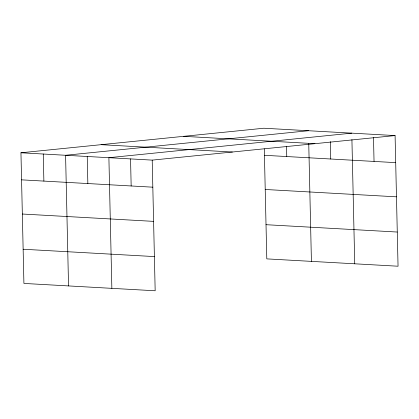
<?xml version="1.0" encoding="UTF-8"?>
<svg xmlns="http://www.w3.org/2000/svg" width="419" height="419" viewBox="0 0 419 419"><rect width="100%" height="100%" fill="white"/><g stroke="black" fill="none" stroke-linecap="round" stroke-linejoin="round"><path stroke-width="0.63" d="M20.95 152.778L152.207 160.121L155.171 290.77L23.914 283.427L20.95 152.778L263.829 128.23L395.086 135.573L398.05 266.222L266.793 258.879L264.3 148.855M308.457 130.728L65.579 155.271L68.543 285.926M351.771 133.153L108.893 157.696L111.857 288.345M152.207 160.121L395.086 135.573M183.679 136.332L314.936 143.675M101.099 144.675L232.356 152.018M264.447 155.297L395.698 162.64M265.222 189.482L396.474 196.825M21.563 179.845L152.82 187.183M266.018 224.699L397.275 232.042M22.338 214.025L153.595 221.368M23.139 249.242L154.396 256.585M373.502 137.584L374.041 161.43M351.918 139.595L354.736 263.802M330.334 141.606L330.727 159.005M308.751 143.617L311.422 261.377M286.523 146.236L286.758 156.544M130.55 158.906L131.163 185.973M87.236 156.486L87.849 183.553M43.262 154.024L43.88 181.092"/></g></svg>
